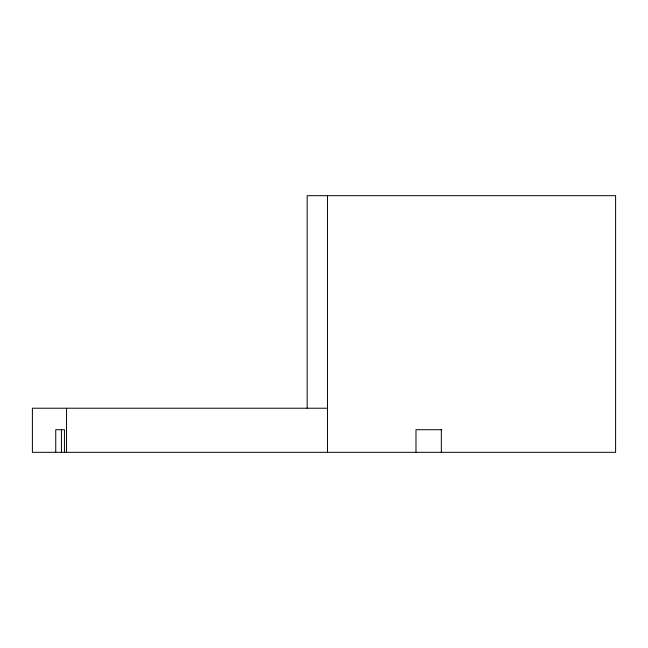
<?xml version="1.0" encoding="UTF-8"?>
<svg xmlns="http://www.w3.org/2000/svg" width="648" height="648" viewBox="0 0 648 648"><rect width="100%" height="100%" fill="white"/><g stroke="black" fill="none" stroke-linecap="round" stroke-linejoin="round"><path stroke-width="0.97" d="M327.54 408.224L32.4 408.224L32.4 452.32L615.6 452.32L615.6 195.68L307.16 195.68L307.16 408.224M441.75 429.705L415.984 429.705L415.984 452.32M441.337 429.705L441.337 452.32M327.475 195.68L327.475 452.32M66.542 408.224L66.542 452.32M64.436 452.32L64.436 429.705L55.744 429.705L55.744 452.32M61.447 429.705L61.447 452.32"/></g></svg>
